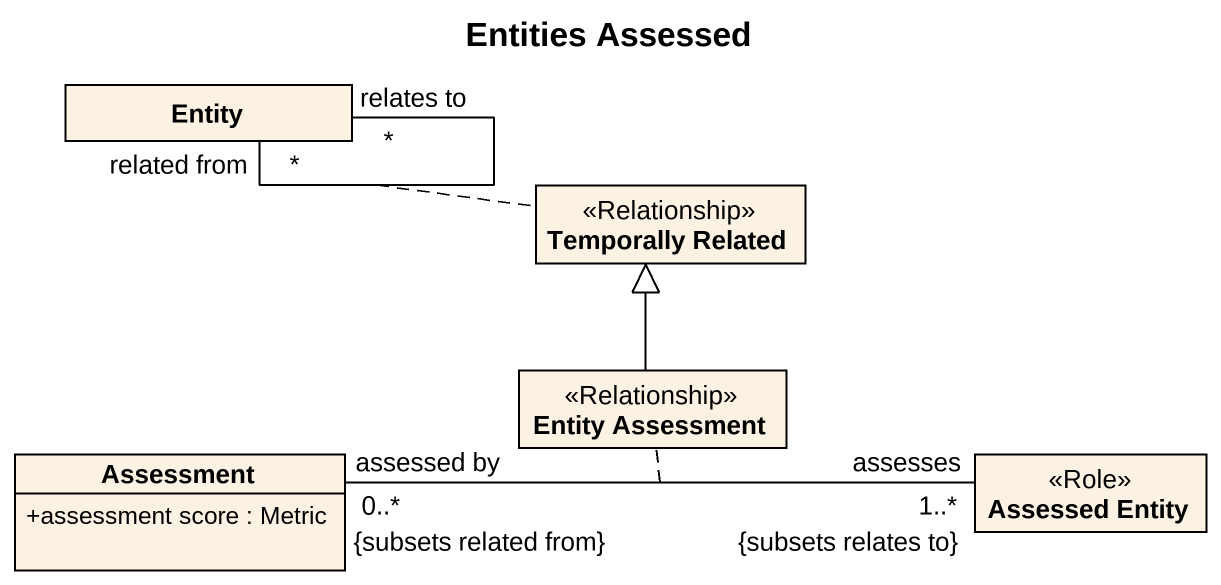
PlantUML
@startuml
title Entities Assessed
hide circle
hide empty members
skinparam classAttributeIconSize 0
class "Entity" as Entity_
class "Temporally Related" as Temporally_Related <<Relationship>>
class "Entity Assessment" as Entity_Assessment <<Relationship>>
class Assessment {
  +assessment score : Metric
}
class "Assessed Entity" as Assessed_Entity <<Role>>
Entity_ "related from\n*" -- "relates to\n*" Entity_
(Entity_, Entity_) .. Temporally_Related
Entity_Assessment -up-|> Temporally_Related
Assessment "assessed by\n0..*\n{subsets related from}" -right- "assesses\n{subsets relates to}\n1..*" Assessed_Entity
(Assessment, Assessed_Entity) .. Entity_Assessment
@enduml
